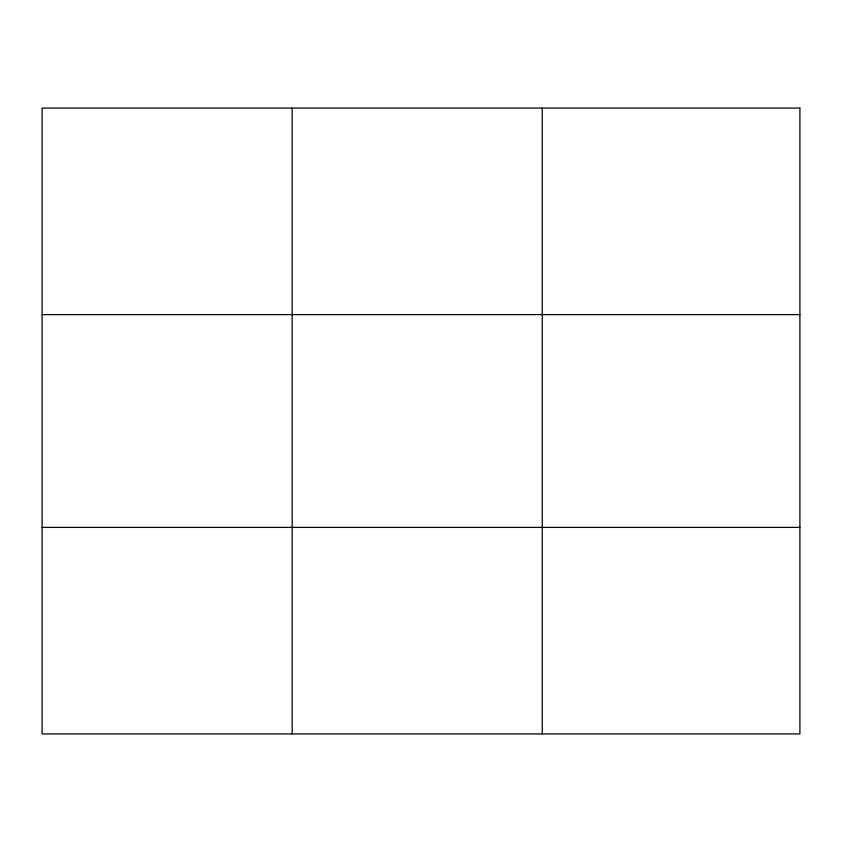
<?xml version="1.0" encoding="UTF-8"?>
<svg xmlns="http://www.w3.org/2000/svg" width="842" height="842" viewBox="0 0 842 842"><rect width="100%" height="100%" fill="white"/><g stroke="black" fill="none" stroke-linecap="round" stroke-linejoin="round"><path stroke-width="1.26" d="M292.174 108.081L292.174 733.919M542.248 108.081L542.248 733.919M42.1 314.603L799.9 314.603M42.1 527.397L799.9 527.397M799.9 108.081L799.9 733.919L42.1 733.919L42.1 108.081L799.9 108.081"/></g></svg>
